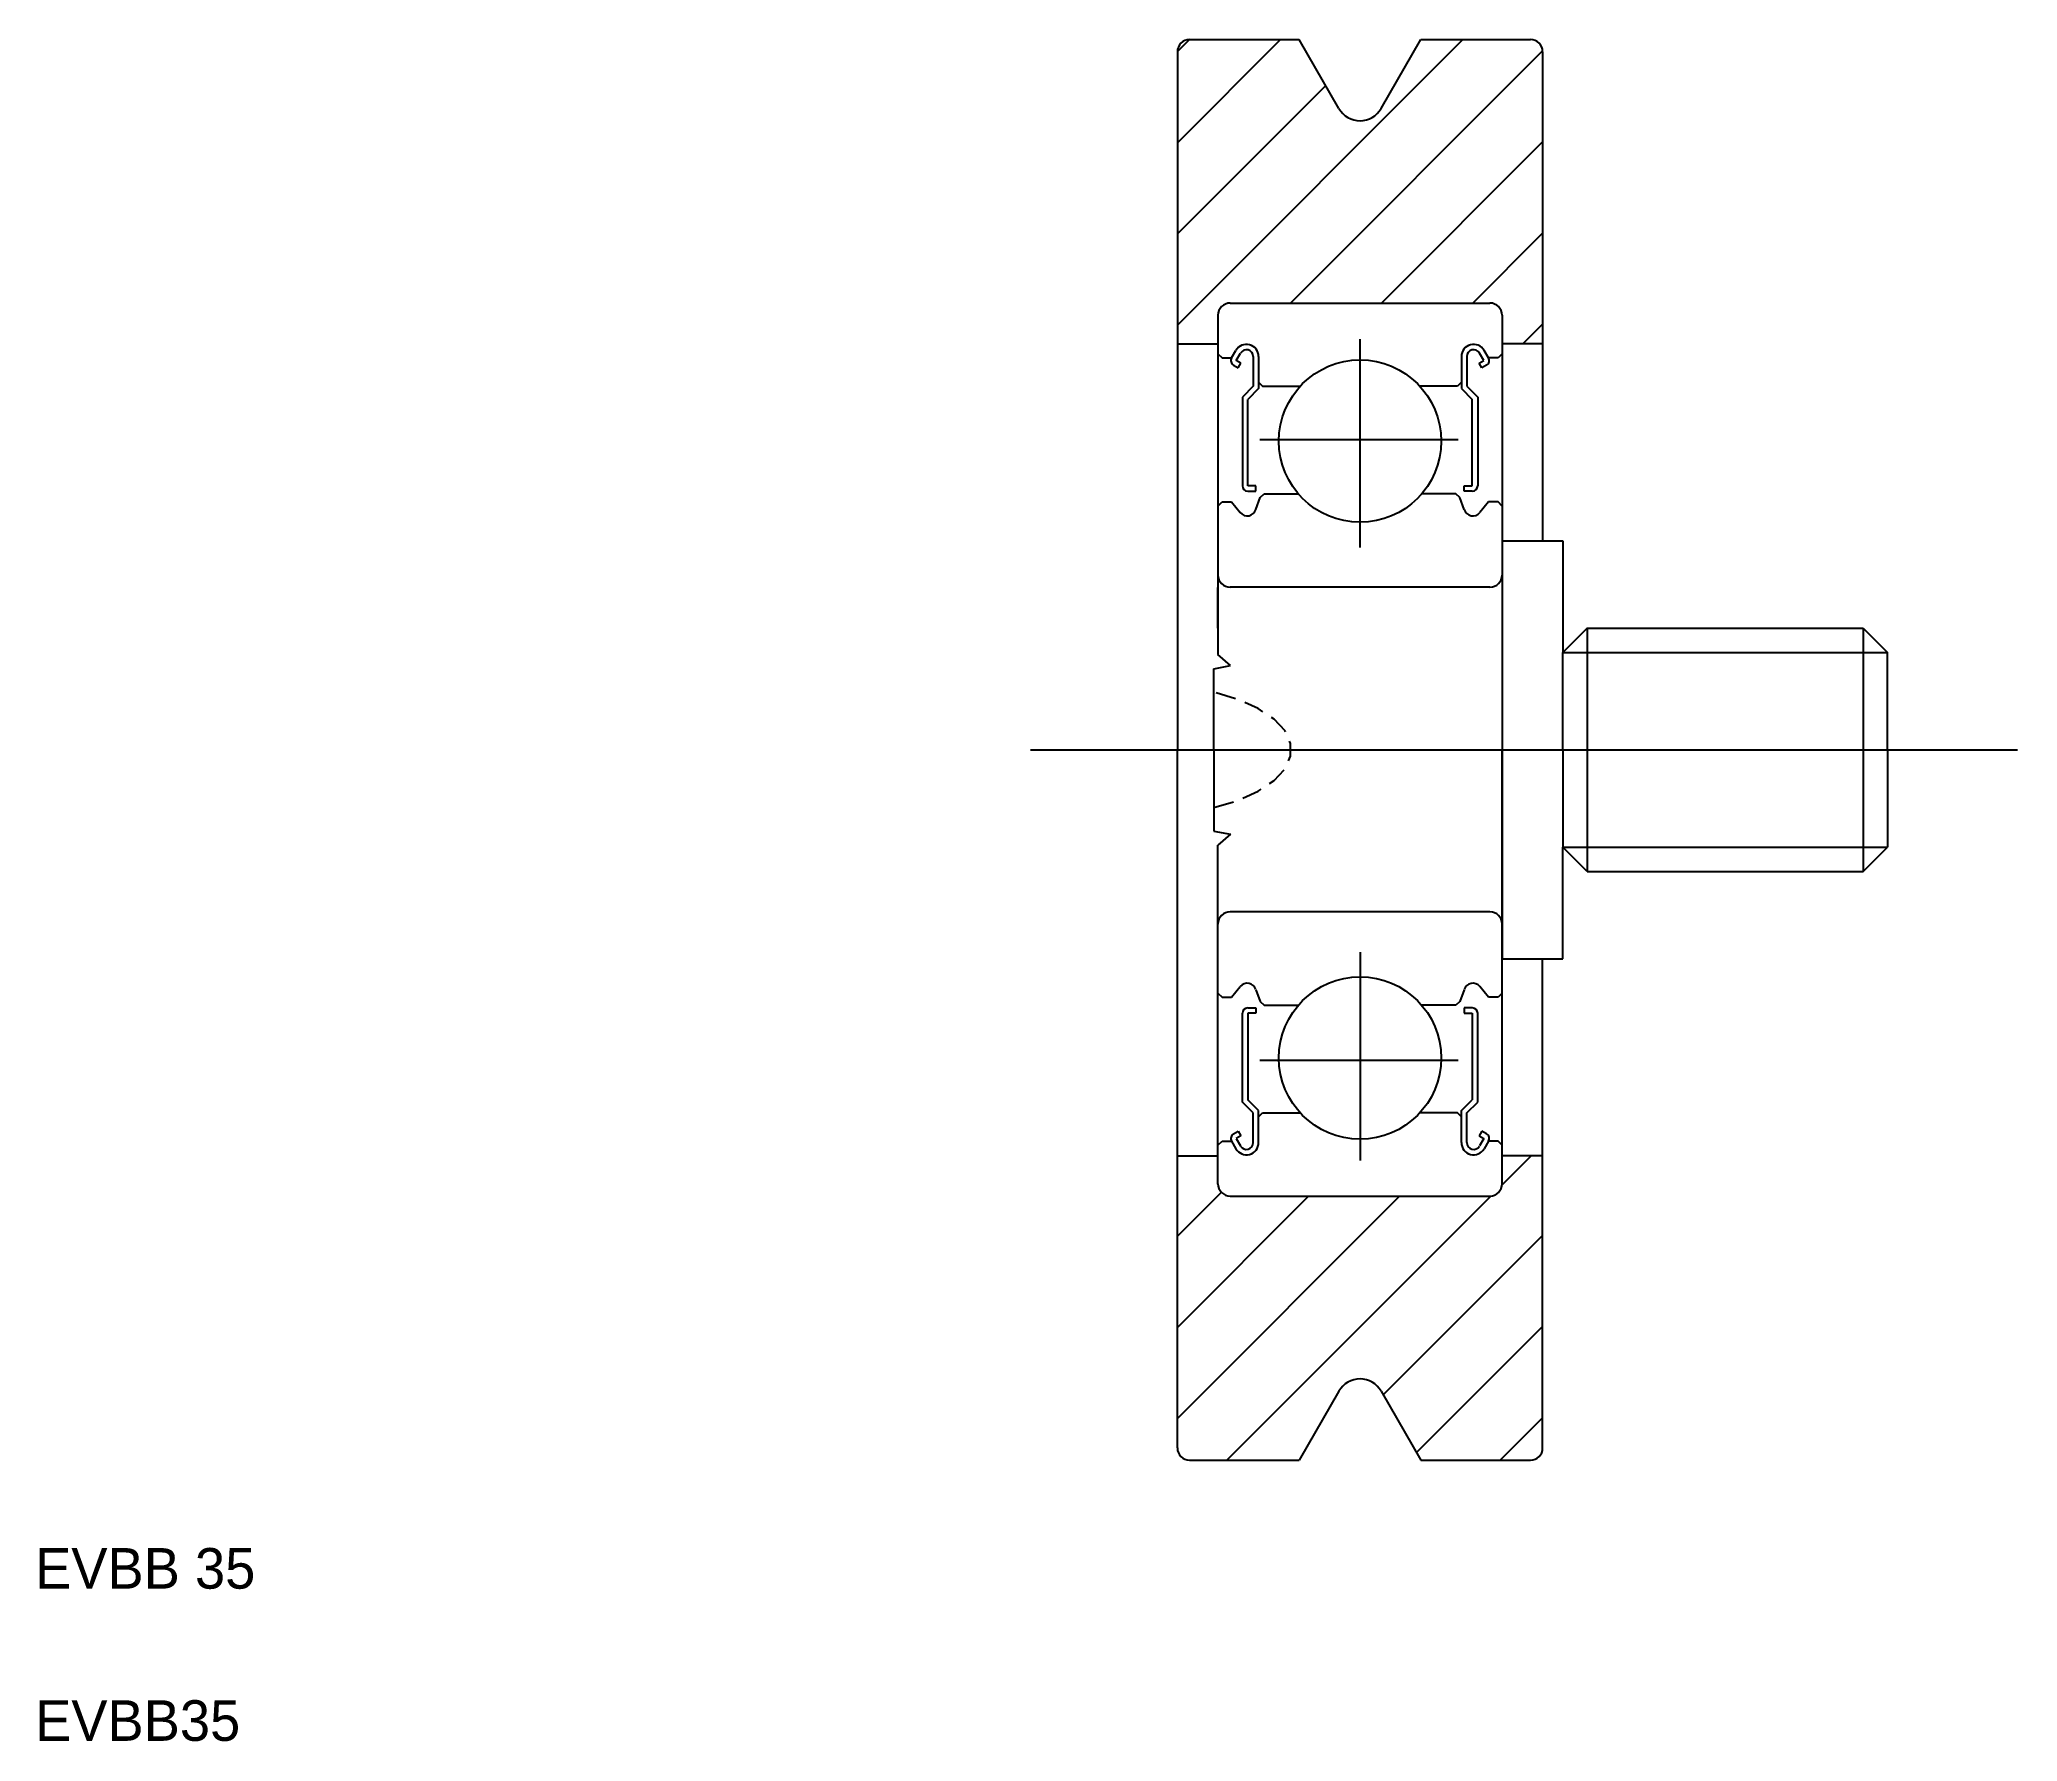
# Model space of a CAD drawing. Extents: x 2.6 to 51.3, y 2.5 to 44.4.
import ezdxf

# ---------------------------------------------------------------- set-up
doc = ezdxf.new("R2010")
doc.units = 0
doc.linetypes.add('CENTER', pattern=[50.8, 31.75, -6.35, 6.35, -6.35])
doc.linetypes.add('DASHED', pattern=[0.75, 0.5, -0.25])
doc.layers.get('0').update_dxf_attribs({"linetype": 'CONTINUOUS'})
doc.layers.add('CENTER', color=1, linetype='CENTER')

msp = doc.modelspace()

# ---------------------------------------------------------------- linework, layer by layer
at = {"color": 3, "linetype": 'CONTINUOUS'}
for p, q in [((30.648, 37.383), (37.681, 44.416)), ((30.648, 41.873), (33.191, 44.416)), ((30.648, 44.118), (30.946, 44.416)), ((33.426, 37.916), (39.647, 44.137)), ((30.648, 39.628), (34.302, 43.282)), ((35.671, 37.916), (39.648, 41.893)), ((37.916, 37.916), (39.648, 39.648)), ((39.161, 36.916), (39.648, 37.403)), ((40.148, 29.316), (48.148, 29.316)), ((40.148, 24.516), (48.148, 24.516)), ((38.647, 16.196), (39.367, 16.916)), ((30.648, 14.932), (31.728, 16.012)), ((30.648, 10.442), (36.122, 15.916)), ((30.648, 12.687), (33.877, 15.916)), ((31.867, 9.416), (38.376, 15.925)), ((35.72, 11.025), (39.648, 14.952)), ((36.542, 9.601), (39.648, 12.707)), ((38.602, 9.416), (39.648, 10.462))]:
    msp.add_line(p, q, dxfattribs=at)
at = {"color": 7, "linetype": 'CONTINUOUS'}
for p, q in [((30.948, 44.416), (33.647, 44.416)), ((34.628, 42.716), (33.647, 44.416)), ((35.667, 42.716), (36.649, 44.416)), ((36.649, 44.416), (39.348, 44.416)), ((30.648, 44.116), (30.648, 26.916)), ((39.648, 44.116), (39.648, 32.066)), ((31.648, 37.616), (31.648, 29.265)), ((31.948, 37.924), (38.348, 37.924)), ((38.648, 37.624), (38.648, 26.924)), ((30.648, 36.916), (31.648, 36.916)), ((31.648, 36.674), (31.748, 36.574)), ((31.748, 36.574), (31.981, 36.574)), ((31.981, 36.574), (32.09, 36.758)), ((32.097, 36.507), (32.205, 36.691)), ((32.515, 36.608), (32.515, 35.874)), ((32.648, 36.608), (32.648, 35.819)), ((37.648, 36.608), (37.648, 35.819)), ((37.781, 36.608), (37.781, 35.874)), ((38.199, 36.507), (38.09, 36.691)), ((38.315, 36.574), (38.206, 36.758)), ((38.548, 36.574), (38.315, 36.574)), ((38.648, 36.674), (38.548, 36.574)), ((39.648, 36.916), (38.648, 36.916)), ((32.03, 36.392), (32.145, 36.325)), ((32.212, 36.44), (32.097, 36.507)), ((32.145, 36.325), (32.212, 36.44)), ((38.084, 36.44), (38.199, 36.507)), ((38.15, 36.325), (38.084, 36.44)), ((38.266, 36.392), (38.15, 36.325)), ((32.515, 35.874), (32.248, 35.607)), ((32.248, 35.607), (32.248, 33.422)), ((32.648, 35.819), (32.381, 35.552)), ((32.648, 35.974), (32.748, 35.874)), ((32.748, 35.874), (33.672, 35.874)), ((37.548, 35.874), (36.623, 35.874)), ((37.648, 35.974), (37.548, 35.874)), ((37.648, 35.819), (37.914, 35.552)), ((37.781, 35.874), (38.048, 35.607)), ((38.048, 35.607), (38.048, 33.422)), ((32.381, 33.422), (32.381, 35.552)), ((37.914, 33.422), (37.914, 35.552)), ((32.581, 33.422), (32.381, 33.422)), ((32.381, 33.289), (32.581, 33.289)), ((32.581, 33.289), (32.581, 33.422)), ((32.686, 33.13), (32.786, 33.224)), ((32.786, 33.224), (33.628, 33.224)), ((37.509, 33.224), (36.668, 33.224)), ((37.609, 33.13), (37.509, 33.224)), ((37.715, 33.289), (37.715, 33.422)), ((37.715, 33.422), (37.914, 33.422)), ((37.914, 33.289), (37.715, 33.289)), ((31.648, 32.924), (31.748, 33.024)), ((31.748, 33.024), (31.981, 33.024)), ((31.981, 33.024), (32.196, 32.761)), ((32.581, 32.84), (32.686, 33.13)), ((37.715, 32.84), (37.609, 33.13)), ((38.315, 33.024), (38.1, 32.761)), ((38.548, 33.024), (38.315, 33.024)), ((38.648, 32.924), (38.548, 33.024)), ((38.648, 32.066), (40.148, 32.066)), ((38.648, 32.066), (38.648, 21.766)), ((40.148, 32.066), (40.148, 29.316)), ((31.648, 29.916), (31.648, 30.916)), ((38.348, 30.924), (31.948, 30.924)), ((31.648, 29.916), (31.648, 29.265)), ((40.748, 29.916), (40.148, 29.316)), ((40.748, 29.916), (40.748, 23.916)), ((40.748, 29.916), (47.548, 29.916)), ((47.548, 29.916), (47.548, 23.916)), ((47.548, 29.916), (48.148, 29.316)), ((31.96, 28.997), (31.648, 29.265)), ((40.148, 26.916), (40.148, 29.316)), ((48.148, 26.916), (48.148, 29.316)), ((31.548, 28.916), (31.96, 28.997)), ((31.548, 26.916), (31.548, 28.916)), ((30.648, 9.716), (30.648, 26.916)), ((31.548, 26.916), (31.548, 24.916)), ((38.648, 16.224), (38.648, 26.924)), ((40.148, 26.916), (40.148, 24.516)), ((48.148, 26.916), (48.148, 24.516)), ((31.548, 24.916), (31.96, 24.836)), ((31.96, 24.836), (31.648, 24.568)), ((31.648, 16.216), (31.648, 24.568)), ((31.648, 23.916), (31.648, 24.568)), ((40.148, 21.766), (40.148, 24.516)), ((40.748, 23.916), (40.148, 24.516)), ((47.548, 23.916), (48.148, 24.516)), ((40.748, 23.916), (47.548, 23.916)), ((40.748, 23.916), (47.548, 23.916)), ((38.348, 22.924), (31.948, 22.924)), ((38.648, 21.766), (40.148, 21.766)), ((38.648, 21.574), (38.648, 21.574)), ((39.648, 9.716), (39.648, 21.766)), ((31.981, 20.824), (32.196, 21.086)), ((32.581, 21.007), (32.686, 20.718)), ((37.715, 21.007), (37.609, 20.718)), ((38.315, 20.824), (38.1, 21.086)), ((31.648, 20.924), (31.748, 20.824)), ((31.748, 20.824), (31.981, 20.824)), ((32.381, 20.559), (32.581, 20.559)), ((32.581, 20.559), (32.581, 20.426)), ((32.686, 20.718), (32.786, 20.624)), ((32.786, 20.624), (33.628, 20.624)), ((37.509, 20.624), (36.668, 20.624)), ((37.609, 20.718), (37.509, 20.624)), ((37.715, 20.559), (37.715, 20.426)), ((37.914, 20.559), (37.715, 20.559)), ((38.548, 20.824), (38.315, 20.824)), ((38.648, 20.924), (38.548, 20.824)), ((32.248, 18.24), (32.248, 20.425)), ((32.381, 20.426), (32.381, 18.296)), ((32.581, 20.425), (32.381, 20.425)), ((37.715, 20.425), (37.914, 20.425)), ((37.914, 20.426), (37.914, 18.296)), ((38.048, 18.24), (38.048, 20.425)), ((38.648, 18.899), (38.648, 18.899)), ((32.515, 17.974), (32.248, 18.24)), ((32.648, 18.029), (32.381, 18.296)), ((37.648, 18.029), (37.914, 18.296)), ((37.781, 17.974), (38.048, 18.24)), ((32.515, 17.239), (32.515, 17.974)), ((32.648, 17.239), (32.648, 18.029)), ((32.648, 17.874), (32.748, 17.974)), ((32.748, 17.974), (33.672, 17.974)), ((37.548, 17.974), (36.623, 17.974)), ((37.648, 17.874), (37.548, 17.974)), ((37.648, 17.239), (37.648, 18.029)), ((37.781, 17.239), (37.781, 17.974)), ((31.648, 17.174), (31.748, 17.274)), ((31.748, 17.274), (31.981, 17.274)), ((31.981, 17.274), (32.09, 17.09)), ((32.03, 17.456), (32.145, 17.523)), ((32.212, 17.407), (32.097, 17.34)), ((32.097, 17.34), (32.205, 17.157)), ((32.145, 17.523), (32.212, 17.407)), ((38.15, 17.523), (38.084, 17.407)), ((38.084, 17.407), (38.199, 17.34)), ((38.199, 17.34), (38.09, 17.157)), ((38.266, 17.456), (38.15, 17.523)), ((38.315, 17.274), (38.206, 17.09)), ((38.548, 17.274), (38.315, 17.274)), ((38.648, 17.174), (38.548, 17.274)), ((30.648, 16.916), (31.648, 16.916)), ((39.648, 16.916), (38.648, 16.916)), ((31.948, 15.924), (38.348, 15.924)), ((34.628, 11.116), (33.647, 9.416)), ((35.667, 11.116), (36.649, 9.416)), ((30.948, 9.416), (33.647, 9.416)), ((36.649, 9.416), (39.348, 9.416))]:
    msp.add_line(p, q, dxfattribs=at)
at = {"color": 3, "linetype": 'DASHED', "flags": 128}
msp.add_lwpolyline([(31.548, 25.494), (32.138, 25.672), (32.638, 25.897), (33.031, 26.16), (33.301, 26.451), (33.438, 26.759), (33.438, 27.073), (33.301, 27.381), (33.031, 27.672), (32.638, 27.935), (32.138, 28.16), (31.548, 28.339)], dxfattribs=at)
at = {"color": 7, "linetype": 'CONTINUOUS'}
for centre in [(35.148, 34.524), (35.148, 19.324)]:
    msp.add_circle(centre, 2, dxfattribs=at)
for centre, radius, start, end in [((30.948, 44.116), 0.3, 90, 180), ((39.348, 44.116), 0.3, 0, 90), ((35.148, 43.016), 0.6, 210, 330), ((31.948, 37.624), 0.3, 90, 180), ((38.348, 37.624), 0.3, 0, 90), ((32.097, 36.507), 0.133, 149.9969, 240.0013), ((32.349, 36.608), 0.299, 0, 150.0002), ((32.349, 36.608), 0.166, 0, 150.0044), ((37.947, 36.608), 0.299, 29.9998, 180), ((37.947, 36.608), 0.166, 29.9956, 180), ((38.199, 36.507), 0.133, 299.9987, 30.0031), ((32.381, 33.422), 0.133, 180.0001, 270), ((37.914, 33.422), 0.133, 270, 359.9999), ((32.367, 32.905), 0.224, 220.001, 343.1517), ((37.929, 32.905), 0.224, 196.8483, 319.999), ((31.948, 31.224), 0.3, 180, 270), ((38.348, 31.224), 0.3, 270, 0), ((31.948, 22.624), 0.3, 90, 180), ((38.348, 22.624), 0.3, 0, 90), ((32.367, 20.943), 0.224, 16.8483, 139.999), ((37.929, 20.943), 0.224, 40.001, 163.1517), ((32.381, 20.425), 0.133, 90, 179.9999), ((37.914, 20.425), 0.133, 0.0001, 90), ((32.097, 17.34), 0.133, 119.9987, 210.0031), ((32.349, 17.239), 0.299, 209.9998, 0), ((32.349, 17.239), 0.166, 209.9956, 0), ((37.947, 17.239), 0.299, 180, 330.0002), ((37.947, 17.239), 0.166, 180, 330.0044), ((38.199, 17.34), 0.133, 329.9969, 60.0013), ((31.948, 16.224), 0.3, 180, 270), ((38.348, 16.224), 0.3, 270, 0), ((35.148, 10.816), 0.6, 30, 150), ((30.948, 9.716), 0.3, 180, 270), ((39.348, 9.716), 0.3, 270, 0)]:
    msp.add_arc(centre, radius, start, end, dxfattribs=at)
at = {"layer": 'CENTER', "color": 1, "linetype": 'CENTER'}
for p, q in [((35.148, 31.898), (35.148, 37.037)), ((32.675, 34.564), (37.564, 34.564)), ((27.028, 26.916), (51.347, 26.916)), ((35.148, 21.934), (35.148, 16.795)), ((32.675, 19.269), (37.564, 19.269))]:
    msp.add_line(p, q, dxfattribs=at)

# ---------------------------------------------------------------- texts
at = {"color": 7, "linetype": 'CONTINUOUS'}
for s, p in [('EVBB 35', (2.5, 6.25)), ('EVBB35', (2.5, 2.5))]:
    msp.add_text(s, height=1, dxfattribs=at).set_placement(p)

doc.saveas('drawing.dxf')
